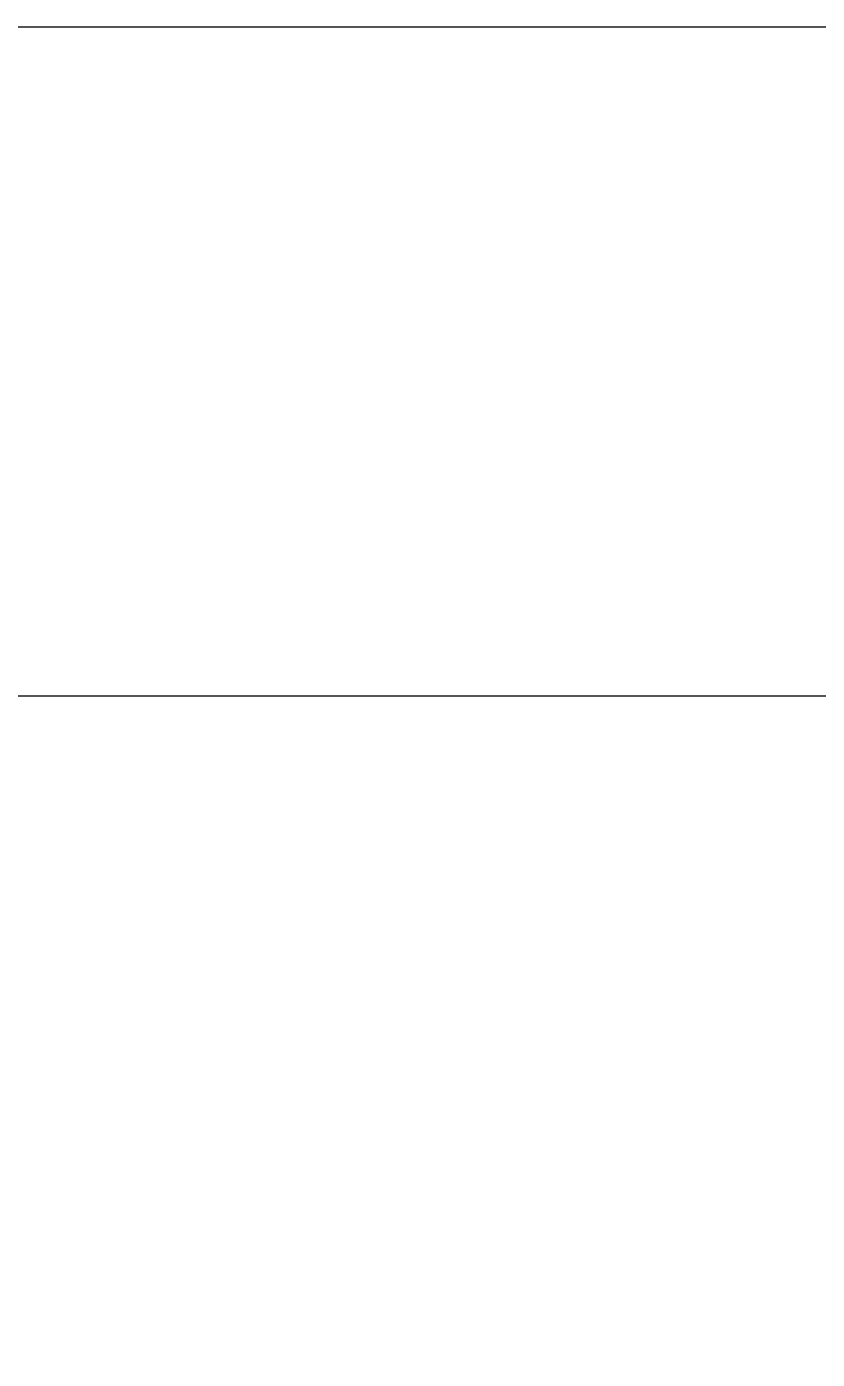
# Model space of a CAD drawing. Header units: millimetres. Extents: x -11451263 to 11578383104, y -507 to 1450429.
# Drawn here: x 11470842 to 11483542, y 1148244 to 1169655 of the extents above; entities that cross this region are included whole.
import ezdxf

# ---------------------------------------------------------------- set-up
doc = ezdxf.new("R2010")
doc.units = ezdxf.units.MM
doc.header["$MEASUREMENT"] = 0
doc.layers.get('0').update_dxf_attribs({"linetype": 'CONTINUOUS', "lineweight": 13})
doc.layers.get('Defpoints').update_dxf_attribs({"color": 5, "linetype": 'CONTINUOUS', "lineweight": 13})
doc.layers.add('SPE-MEP-Electric', color=2, linetype='CONTINUOUS')
doc.dimstyles.new('SPE-DIM150', dxfattribs={"dimscale": 150, "dimtxt": 2.5, "dimasz": 2.5, "dimexe": 1.25, "dimexo": 0.625, "dimtad": 1, "dimdec": 0, "dimtxsty": 'Standard', "dimcen": 2.5, "dimadec": 0, "dimazin": 0, "dimtfac": 1, "dimtdec": 0, "dimtmove": 0, "dimatfit": 3, "dimldrblk": 'CLOSEDBLANK', "dimfxl": 0, "dimarcsym": 0})

# ---------------------------------------------------------------- blocks, each defined once
blk = doc.blocks.new('_ClosedBlank')
at = {"linetype": 'ByBlock', "lineweight": -2}
for p, q in [((-1, 0.167), (0, 0)), ((-1, 0.167), (-1, -0.167)), ((0, 0), (-1, -0.167))]:
    blk.add_line(p, q, dxfattribs=at)
blk = doc.blocks.new('A$C26E72C3C')
at = {"layer": 'SPE-MEP-Electric'}
for points in [[(1071, -14809, 0), (38222, -14809, 0)], [(-2479, -25559, 0), (38222, -25559, 0)]]:
    blk.add_leader(points, dimstyle='SPE-DIM150', override={"dimgap": 0.625, "dimtad": 0, "dimfxl": 2}, dxfattribs=at)

msp = doc.modelspace()

# ---------------------------------------------------------------- block references
at = {"layer": 'Defpoints'}
msp.add_blockref('A$C26E72C3C', (11454561.8, 1184463.4), dxfattribs=at)

doc.saveas('drawing.dxf')
